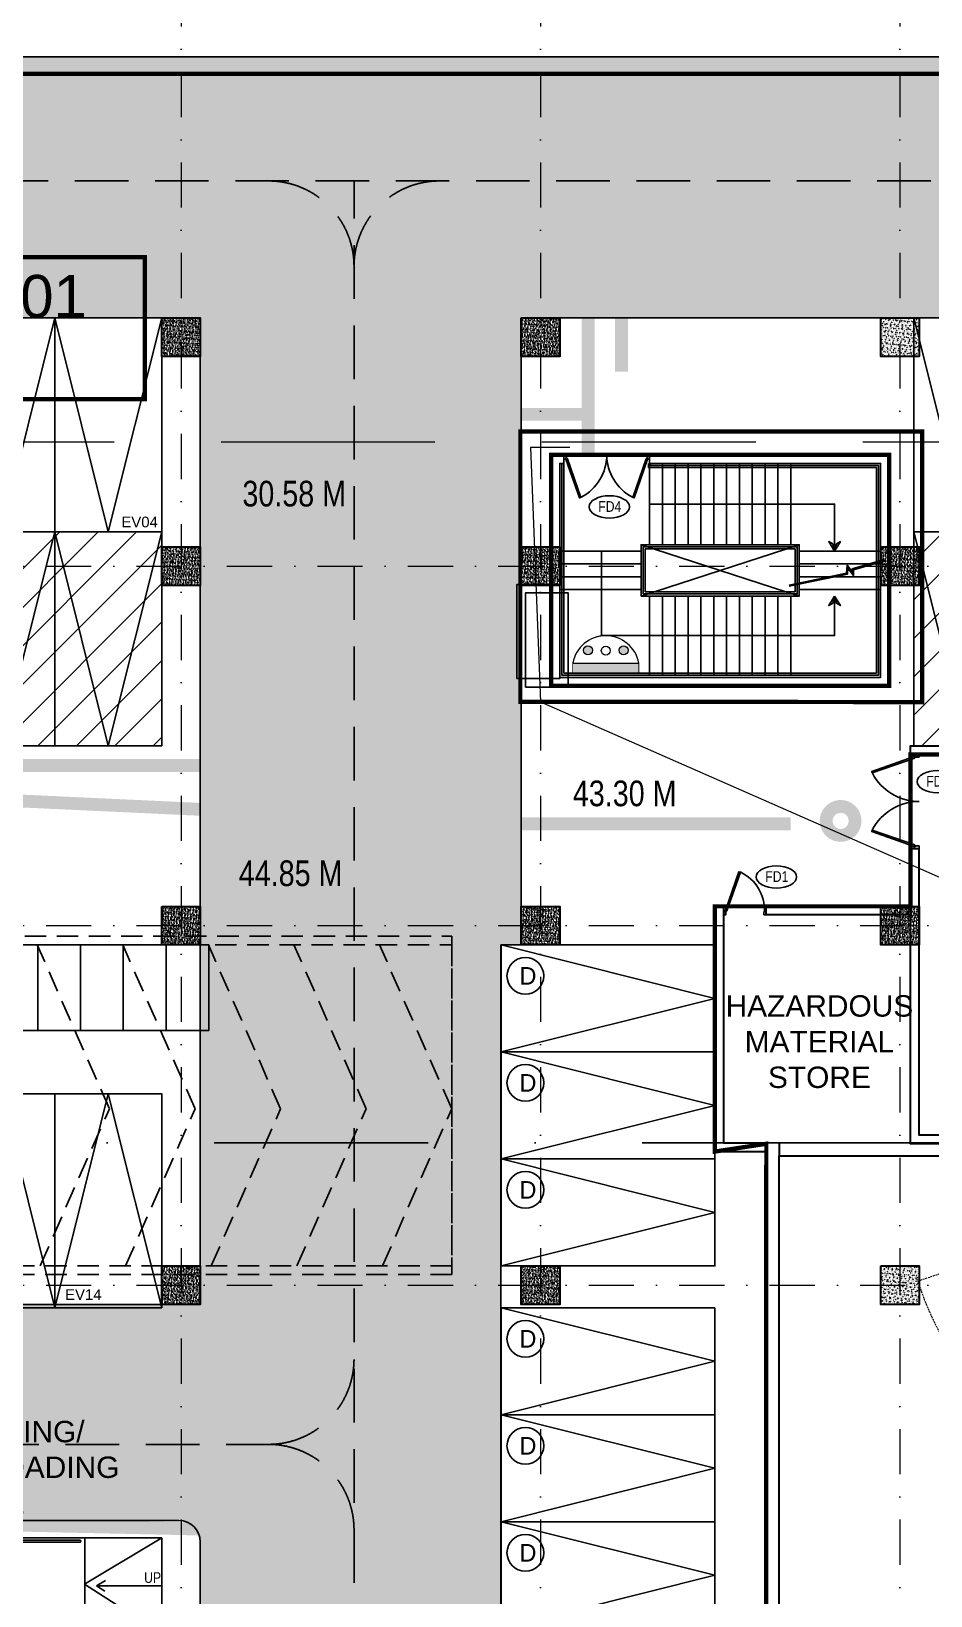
# Model space of a CAD drawing. Header units: millimetres. Extents: x 2509692 to 6766201, y 361130 to 898117.
# Drawn here: x 2599410 to 2620431, y 838738 to 875287 of the extents above; entities that cross this region are included whole.
import ezdxf
from ezdxf.enums import TextEntityAlignment as Align

# ---------------------------------------------------------------- set-up
doc = ezdxf.new("R2010")
doc.units = ezdxf.units.MM
doc.header["$LTSCALE"] = 100
for name, pattern in [('( Dashed )', [0.75, 0.5, -0.25]), ('( Hidden )', [0.375, 0.25, -0.125]), ('01.MAIN DRAWING_NW$0$(X-REF)S12-200-HIDDEN', [0.375, 0.25, -0.125]), ('01.NW_MACHINES$0$DASHED', [0.75, 0.5, -0.25]), ('AUDIT_I_191030115539-19', [0]), ('CONTINOUS', [0]), ('DASHDOT', [1, 0.5, -0.25, 0, -0.25]), ('DD Cargo Road$0$X-DIAL-Phase 3A-Master Airfield Layout_South & ECT$0$DASHDOT2', [12.7, 6.35, -3.175, 0, -3.175]), ('HIDDEN', [0.375, 0.25, -0.125]), ('PAMIR A_GROUND FLOOR GRID$0$( Dashed )', [0.75, 0.5, -0.25]), ('PAMIR A_GROUND FLOOR GRID$0$ACAD_ISO05W100', [33, 24, -3, 0, -3, 0, -3]), ('PAMIR A_GROUND FLOOR GRID$0$CMP LANDSUBDIVISION$0$ACAD_ISO12W100', [21, 12, -3, 0, -3, 0, -3]), ('PAMIR A_GROUND FLOOR GRID$0$DGN Style 4', [21.138408, 10.562602, -5.281301, 0.013203, -5.281301])]:
    doc.linetypes.add(name, pattern=pattern)
doc.layers.get('0').update_dxf_attribs({"color": 8})
for name, color, linetype in [('2 WHEELER PARKING', 8, 'AUDIT_I_191030115539-19'), ('4 WHEELER', 8, 'Continuous'), ('4 wheeler jockey', 8, 'Continuous'), ('4 WHEELER-RefEdit0', 8, 'Continuous'), ('A-DRIVEWAY ARROWS', 8, 'AUDIT_I_191030115539-19'), ('A-PARKING STACH-2', 8, 'Continuous'), ('A-Text', 8, 'Continuous'), ('A_CUTOUT', 8, 'Continuous'), ('A_DOORS', 8, 'Continuous'), ('A_EV', 8, 'AUDIT_I_191030115539-19'), ('A_PARKING TEXT', 8, 'Continuous'), ('A_RCC', 8, 'Continuous'), ('A_STAIRCASE', 8, 'Continuous'), ('A_STAIRCASE ARROW', 8, 'Continuous'), ('A_STAIRCASE DIM', 8, 'Continuous'), ('A_STAIRCASE RAILING', 8, 'Continuous'), ('A_STAIRCASE STEPS NOSING', 8, 'Continuous'), ('A_TEXT', 8, 'Continuous'), ('A_Travel length', 8, 'Continuous'), ('A_wall', 8, 'Continuous'), ('CAR', 8, 'Continuous'), ('D-TEXT', 8, 'Continuous'), ('DOUBLE  STACK', 8, 'Continuous'), ('DRIVEWAY', 8, 'HIDDEN'), ('DW-NO', 8, 'Continuous'), ('EV PARKING', 8, 'Continuous'), ('GLASS EDGE', 8, 'Continuous'), ('PAMIR A_GROUND FLOOR GRID$0$CMP LANDSUBDIVISION$0$MP-PROP-ASSET LINE', 8, 'PAMIR A_GROUND FLOOR GRID$0$CMP LANDSUBDIVISION$0$ACAD_ISO12W100'), ('PAMIR A_GROUND FLOOR GRID$0$Columns 8.4 x 8.4 MT. GRID', 8, 'Continuous'), ('RAMP', 8, 'Continuous'), ('SECTION LINES', 8, 'Continuous'), ('slope line', 8, 'Continuous'), ('STAIRCASE ARROW', 8, 'Continuous')]:
    doc.layers.add(name, color=color, linetype=linetype)
for name, color, linetype, lineweight in [('A-WALL', 8, 'Continuous', 30), ('AC-ZONING LINE', 8, 'Continuous', 15), ('CAMERA', 5, 'Continuous', 20), ('CAMERA RANGE', 2, '01.MAIN DRAWING_NW$0$(X-REF)S12-200-HIDDEN', 20), ('CLOUD REFERNCE', 8, 'Continuous', 0), ('HACTH', 8, 'Continuous', 5), ('PAMIR A_GROUND FLOOR GRID$0$A_GRID 8.4 x 8.4 MT.', 8, 'PAMIR A_GROUND FLOOR GRID$0$DGN Style 4', 0), ('PAMIR A_GROUND FLOOR GRID$0$CMP LANDSUBDIVISION$0$MP-BASEMENT LIN', 8, 'PAMIR A_GROUND FLOOR GRID$0$ACAD_ISO05W100', 20)]:
    doc.layers.add(name, color=color, linetype=linetype, lineweight=lineweight)
doc.styles.add('300', font='GOTHIC.TTF', dxfattribs={"width": 0.8, "height": 600})
doc.styles.add('Annotative', font='arial.ttf')
doc.styles.add('ARIAL', font='arial.ttf')
doc.styles.add('DIM_200', font='swissc.ttf', dxfattribs={"height": 400})
doc.styles.add('HVAC', font='arial.ttf', dxfattribs={"height": 1000})
doc.styles.add('SIMPLEX', font='')
doc.styles.add('X-REF_HVAC_Basement 02$0$X-REF_HVAC_Basement 02$0$acdim', font='romans.shx', dxfattribs={"height": 150})
doc.styles.get('SIMPLEX').set_extended_font_data('Humanst521 BT')
pattern_1 = [(0, (-3035710.2255, -862793.3746), (0, 6.985), [5.08, -1.905]), (90, (-3035710.2255, -862793.3746), (-6.985, 4e-16), [5.08, -1.905])]

# ---------------------------------------------------------------- blocks, each defined once
blk = doc.blocks.new('dfjydfy')
at = {"layer": 'RAMP', "color": 8, "linetype": '( Dashed )', "ltscale": 10}
for points in [[(2925743, 1470246), (2947722, 1470246), (2947722, 1462346), (2923774, 1462346)], [(2925693, 1470046), (2947722, 1470046), (2947722, 1462546), (2923824, 1462546)], [(2938100, 1462546), (2939722, 1466218), (2938033, 1470046)], [(2940100, 1462546), (2941722, 1466218), (2940033, 1470046)], [(2942100, 1462546), (2943722, 1466218), (2942033, 1470046)], [(2944100, 1462546), (2945722, 1466218), (2944033, 1470046)], [(2946100, 1462546), (2947722, 1466218), (2946033, 1470046)]]:
    blk.add_lwpolyline(points, dxfattribs=at)
blk = doc.blocks.new('ghkhgk')
at = {"layer": 'A-DRIVEWAY ARROWS', "linetype": '( Hidden )', "lineweight": -2, "ltscale": 50}
for p, q in [((3635930, 1820468), (3559463, 1820468)), ((3607453, 1757714), (3607453, 1820468)), ((3559463, 1790951), (3605453, 1790951))]:
    blk.add_line(p, q, dxfattribs=at)
for centre, start, end in [((3605453, 1818468), 0, 90), ((3609453, 1818468), 90, 180), ((3605453, 1792951), 270, 0), ((3605453, 1788951), 0, 90)]:
    blk.add_arc(centre, 2000, start, end, dxfattribs=at)
blk = doc.blocks.new('CAR PARKING 2500X5000')
at = {"layer": '4 WHEELER-RefEdit0', "linetype": 'ByBlock', "lineweight": -2, "ltscale": 0.5}
blk.add_lwpolyline([(-2500, 0), (0, 0), (0, -5000), (-2500, -5000)], close=True, dxfattribs=at)
blk.add_lwpolyline([(-2500, -5000), (-1250, 0), (0, -5000)], dxfattribs=at)
blk = doc.blocks.new('qdfesw')
at = {"layer": '4 wheeler jockey', "linetype": 'ByBlock', "lineweight": -2, "ltscale": 0.5}
blk.add_lwpolyline([(2705606, 1306842), (2708106, 1306842), (2708106, 1311842), (2705606, 1311842)], close=True, dxfattribs=at)
blk.add_lwpolyline([(2705606, 1311842), (2706856, 1306842), (2708106, 1311842)], dxfattribs=at)
blk = doc.blocks.new('JOCKEY PARK')
at = {"layer": 'A_STAIRCASE DIM', "transparency": 33554687}
h = blk.add_hatch(dxfattribs=at)
h.set_pattern_fill('ANSI31', color=8, scale=200)
h.set_pattern_definition([(45, (1000500, -500), (-449.0128, 449.0128), [])])
h.paths.add_polyline_path([(3526745, 803042), (3531888, 803042), (3531888, 787065), (3526745, 787065)])
h.paths.add_polyline_path([(3526888, 786165), (3531888, 786165), (3531888, 776165), (3526888, 776165)])
h.paths.add_polyline_path([(3526888, 775165), (3531883, 775165), (3531883, 755865), (3526888, 755865)])
h.paths.add_polyline_path([(3526888, 741565), (3531888, 741565), (3531888, 730665), (3526888, 730665)])
h.paths.add_polyline_path([(3526888, 724765), (3531888, 724765), (3531888, 702965), (3526888, 702965)])
h.paths.add_polyline_path([(3526888, 697065), (3531888, 697065), (3531888, 692065), (3526888, 692065)])
h.paths.add_polyline_path([(3565488, 766765), (3570488, 766765), (3570488, 759265), (3565488, 759265)])
h.paths.add_polyline_path([(3594211, 766765), (3599211, 766765), (3599211, 759265), (3594211, 759265)])
h.paths.add_polyline_path([(3632688, 811365), (3637688, 811365), (3637688, 750865), (3632688, 750865)])
h.paths.add_polyline_path([(3603738, 707470), (3619638, 707470), (3619638, 702470), (3603738, 702470)])
h.paths.add_polyline_path([(3632688, 739065), (3637688, 739065), (3637688, 700465), (3632688, 700465)])
h.paths.add_polyline_path([(3578660, 799643), (3586160, 799643), (3586160, 794643), (3578660, 794643)])
h.paths.add_polyline_path([(3565260, 803043), (3570260, 803043), (3570260, 795543), (3565260, 795543)])
h.paths.add_polyline_path([(3615888, 820665), (3615888, 821075)])
h.paths.add_polyline_path([(3561860, 863093), (3577760, 863093), (3577760, 858093), (3561860, 858093)])
h.paths.add_polyline_path([(3589560, 863093), (3594560, 863093), (3594560, 858093), (3589560, 858093)])
h.paths.add_polyline_path([(3595460, 863093), (3602960, 863093), (3602960, 858093), (3595460, 858093)])
h.paths.add_polyline_path([(3620538, 863093), (3636438, 863093), (3636438, 858093), (3620538, 858093)])
at = {"layer": '4 wheeler jockey', "xscale": -1}
for p in [(6306066, -448748), (6308566, -448748), (6328644, -448748)]:
    blk.add_blockref('qdfesw', p, dxfattribs=at)
blk = doc.blocks.new('A$C7f0d5cc6')
at = {"layer": 'SECTION LINES', "linetype": 'DASHDOT', "ltscale": 100}
blk.add_line((118839, -31378), (5450, -31378), dxfattribs=at)
blk = doc.blocks.new('2 WHEELER 1')
at = {"layer": '2 WHEELER PARKING', "linetype": 'ByBlock', "lineweight": -2, "ltscale": 0.5}
blk.add_lwpolyline([(-2000, 0), (0, 0), (0, -1000), (-2000, -1000)], close=True, dxfattribs=at)
blk = doc.blocks.new('staicases')
at = {"layer": 'CLOUD REFERNCE', "linetype": 'DASHDOT', "ltscale": 10, "const_width": 100}
blk.add_lwpolyline([(5686407, 582222), (5695800, 582222), (5695800, 575901), (5686407, 575910)], close=True, dxfattribs=at)
blk = doc.blocks.new('PAMIR A_GROUND FLOOR GRID$0$ASSET LINE')
at = {"layer": 'PAMIR A_GROUND FLOOR GRID$0$CMP LANDSUBDIVISION$0$MP-BASEMENT LIN', "color": 3, "linetype": 'PAMIR A_GROUND FLOOR GRID$0$( Dashed )', "ltscale": 100, "flags": 128}
for points in [[(5601412, 408058), (5601412, 591058), (5713543, 591058), (5713543, 408058)], [(5607412, 414058), (5607412, 582058), (5707543, 582058), (5707543, 414058)]]:
    blk.add_lwpolyline(points, close=True, dxfattribs=at)
blk = doc.blocks.new('PAMIR A_GROUND FLOOR GRID')
at = {"layer": 'PAMIR A_GROUND FLOOR GRID$0$A_GRID 8.4 x 8.4 MT.'}
for p, q in [((2602910.2, 882793.4), (2602910.2, 680593.4)), ((2611310.2, 882793.4), (2611310.2, 680593.4)), ((2619710.2, 882793.4), (2619710.2, 680593.4)), ((2515201.8, 862793.4), (2648618.7, 862793.4)), ((2515201.8, 854393.4), (2648618.7, 854393.4)), ((2515201.8, 845993.4), (2648618.7, 845993.4))]:
    blk.add_line(p, q, dxfattribs=at)
blk = doc.blocks.new('A$C5d815a77')
at = {"layer": 'PAMIR A_GROUND FLOOR GRID$0$A_GRID 8.4 x 8.4 MT.'}
blk.add_blockref('PAMIR A_GROUND FLOOR GRID', (0, 0), dxfattribs=at)
blk = doc.blocks.new('PAMIR A_GROUND FLOOR GRID$0$gfhjd')
at = {"layer": 'PAMIR A_GROUND FLOOR GRID$0$Columns 8.4 x 8.4 MT. GRID', "transparency": 33554505}
h = blk.add_hatch(dxfattribs=at)
h.set_pattern_fill('AR-CONC', color=8, scale=0.5)
h.set_pattern_definition([(50, (2668641.195, 1117441.09), (91.092334, -7.969543), [9.525, -104.775]), (355, (2668641.2, 1117441.09), (-17.62171, 95.52842), [7.62, -83.82029]), (100.451445, (2668648.79, 1117440.43), (73.470624, 87.558876), [8.095004, -89.04512]), (46.1842, (2668641.2, 1117466.49), (135.53952, -21.02116), [14.2875, -157.1625]), (96.63556, (2668652.49, 1117464.74), (118.70207, 123.71306), [12.14251, -133.5678]), (351.18415, (2668641.2, 1117466.49), (118.70207, 123.71306), [11.42998, -125.72987]), (21, (2668653.895, 1117460.14), (75.807196, -51.1326), [9.525, -104.775]), (326, (2668653.9, 1117460.14), (30.901014, 92.09398), [7.62, -83.82]), (71.451445, (2668660.21, 1117455.88), (106.70821, 40.961384), [8.095004, -89.04497]), (37.5, (2668641.195, 1117441.09), (1.544302, 42.2775194), [0, -82.804, 0, -85.09, 0, -84.1375]), (7.5, (2668641.195, 1117441.09), (33.409831, 50.090287), [0, -48.514, 0, -80.899, 0, -32.0675]), (327.5, (2668612.874, 1117441.09), (67.795298, -2.864372), [0, -31.75, 0, -99.06, 0, -131.445]), (317.5, (2668600.174, 1117441.09), (74.06459, 12.713246), [0, -41.275, 0, -65.786, 0, -93.345])])
h.paths.add_polyline_path([(2555360, 1057637), (2556260, 1057637), (2556260, 1056737), (2555361, 1056737)])
at = {"layer": 'PAMIR A_GROUND FLOOR GRID$0$Columns 8.4 x 8.4 MT. GRID', "lineweight": 30}
blk.add_lwpolyline([(2555361, 1057637), (2556260, 1057637), (2556260, 1056737), (2555361, 1056737)], close=True, dxfattribs=at)
blk = doc.blocks.new('A$C8c9960d7')
at = {"layer": 'PAMIR A_GROUND FLOOR GRID$0$Columns 8.4 x 8.4 MT. GRID'}
for p in [(47100, -189044), (55500, -189044), (63900, -189044), (47100, -194394), (55500, -194394), (63900, -194394), (47100, -202794), (55500, -202794), (63900, -202794), (47100, -211194), (55500, -211194), (63900, -211194)]:
    blk.add_blockref('PAMIR A_GROUND FLOOR GRID$0$gfhjd', p, dxfattribs=at)
blk = doc.blocks.new('fghjfghd')
at = {"layer": 'A_DOORS', "linetype": 'ByBlock', "ltscale": 0.03, "elevation": 0}
for points in [[(197276, 213393), (197276, 213280), (197327, 213280), (197327, 213317), (197339, 213317), (197339, 213393), (197276, 213393), (197339, 213393), (197339, 213317), (197327, 213317), (197327, 213280), (197362, 213292), (197709, 212298), (197674, 212286), (197327, 213280), (197674, 212286), (197718, 212302, 0.277757), (198376, 213393, -0.027092)], [(199476, 213393), (199476, 213280), (199426, 213280), (199426, 213317), (199413, 213317), (199413, 213393), (199476, 213393), (199413, 213393), (199413, 213317), (199426, 213317), (199426, 213280), (199390, 213292), (199043, 212298), (199079, 212286), (199426, 213280), (199079, 212286), (199034, 212302, -0.277757), (198376, 213393, 0.027092)]]:
    blk.add_lwpolyline(points, format="xyb", dxfattribs=at)
blk = doc.blocks.new('PAMIR A_2 m STAIRCASE DOOR')
at = {"layer": 'A_DOORS', "xscale": -0.9090907924646489, "yscale": 0.9090907924646489, "zscale": 0.9090907924646489, "rotation": 90}
blk.add_blockref('fghjfghd', (2771329, 1038335, 0), dxfattribs=at)
blk = doc.blocks.new('PAMIR A_BASEMENT STAIRCASE$0$A$Cb37e2a6e')
at = {"layer": 'A_STAIRCASE ARROW'}
for points in [[(0, 0), (169, 45), (222, 137), (0, 0)], [(0, 0), (169, -45), (222, -137), (0, 0)]]:
    blk.add_lwpolyline(points, dxfattribs=at)
blk = doc.blocks.new('ST-02 GROUND FLOOR_20250220')
at = {"layer": 'A_CUTOUT', "ltscale": 600}
for p, q in [((2613660, 861743), (2617360, 860543)), ((2613660, 860543), (2617360, 861743))]:
    blk.add_line(p, q, dxfattribs=at)
blk.add_lwpolyline([(2613660, 860543), (2617360, 860543), (2617360, 861743), (2613660, 861743)], close=True, dxfattribs=at)
at = {"layer": 'A_STAIRCASE ARROW'}
for points in [[(2613860, 862693), (2618185, 862693), (2618185, 861593)], [(2612735, 861593), (2612735, 859618), (2618185, 859618), (2618185, 860543)], [(2619348, 861369), (2618623, 861159), (2618627, 861023), (2618496, 861196), (2618487, 861057), (2617120, 860773)], [(2619348, 861395), (2618597, 861178), (2618600, 861101), (2618476, 861264), (2618463, 861077), (2617126, 860800)]]:
    blk.add_lwpolyline(points, dxfattribs=at)
at = {"layer": 'A_STAIRCASE RAILING'}
for points in [[(2613835, 863643), (2613835, 863543), (2619160, 863543), (2619160, 858743), (2611860, 858743), (2611860, 863643), (2611810, 863643)], [(2613885, 863643), (2613885, 863593), (2619210, 863593), (2619210, 858693), (2611810, 858693), (2611810, 863643)]]:
    blk.add_lwpolyline(points, dxfattribs=at)
for points in [[(2613710, 860593), (2617310, 860593), (2617310, 861693), (2613710, 861693)], [(2613760, 860643), (2617260, 860643), (2617260, 861643), (2613760, 861643)]]:
    blk.add_lwpolyline(points, close=True, dxfattribs=at)
at = {"layer": 'A_STAIRCASE STEPS NOSING', "ltscale": 1000}
for p, q in [((2613860, 861743), (2613860, 863643)), ((2614160, 861743), (2614160, 863643)), ((2614460, 861743), (2614460, 863643)), ((2614760, 861743), (2614760, 863643)), ((2615060, 861743), (2615060, 863643)), ((2615360, 861743), (2615360, 863643)), ((2615660, 861743), (2615660, 863643)), ((2615960, 861743), (2615960, 863643)), ((2616260, 861743), (2616260, 863643)), ((2616560, 861743), (2616560, 863643)), ((2616860, 861743), (2616860, 863643)), ((2617160, 861743), (2617160, 863643)), ((2613660, 861593), (2611760, 861593)), ((2617360, 861593), (2619260, 861593)), ((2613660, 861293), (2611760, 861293)), ((2617360, 861293), (2619260, 861293)), ((2613660, 860993), (2611760, 860993)), ((2617360, 860993), (2619260, 860993)), ((2613660, 860693), (2611760, 860693)), ((2613860, 860543), (2613860, 858693)), ((2614160, 860543), (2614160, 858693)), ((2614460, 860543), (2614460, 858693)), ((2614760, 860543), (2614760, 858693)), ((2615060, 860543), (2615060, 858693)), ((2615360, 860543), (2615360, 858693)), ((2615660, 860543), (2615660, 858693)), ((2615960, 860543), (2615960, 858693)), ((2616260, 860543), (2616260, 858693)), ((2616560, 860543), (2616560, 858693)), ((2616860, 860543), (2616860, 858693)), ((2617160, 860543), (2617160, 858693)), ((2617360, 860693), (2619260, 860693))]:
    blk.add_line(p, q, dxfattribs=at)
at = {"layer": 'A_wall'}
blk.add_lwpolyline([(2611560, 858443), (2619460, 858443), (2619460, 863843), (2613860, 863843), (2613860, 863643), (2619260, 863643), (2619260, 858643), (2611760, 858643), (2611760, 863643), (2611860, 863643), (2611860, 863843), (2611560, 863843)], close=True, dxfattribs=at)
at = {"layer": 'A_DOORS', "rotation": 270}
blk.add_blockref('PAMIR A_2 m STAIRCASE DOOR', (1754867, 3441179), dxfattribs=at)
at = {"layer": 'A_STAIRCASE ARROW', "ltscale": 0.001, "rotation": 90}
blk.add_blockref('PAMIR A_BASEMENT STAIRCASE$0$A$Cb37e2a6e', (2618185, 861593), dxfattribs=at)
at = {"layer": 'A_STAIRCASE ARROW', "ltscale": 0.001, "xscale": -1, "rotation": 90}
blk.add_blockref('PAMIR A_BASEMENT STAIRCASE$0$A$Cb37e2a6e', (2618185, 860543), dxfattribs=at)
blk = doc.blocks.new('_Open90')
at = {"color": 0, "linetype": 'ByBlock', "lineweight": -2}
for p, q in [((0, 0), (-0.001, 0)), ((-0.0005, 0.0005), (0, 0)), ((0, 0), (-0.0005, -0.0005))]:
    blk.add_line(p, q, dxfattribs=at)
blk = doc.blocks.new('WERGE')
at = {"layer": 'RAMP', "color": 8, "linetype": 'CONTINOUS', "ltscale": 0.5}
blk.add_lwpolyline([(2602461, 840090), (2600657, 839010), (2602461, 837844)], dxfattribs=at)
at = {"layer": 'RAMP', "color": 8, "linetype": 'CONTINOUS', "ltscale": 0.5, "elevation": 0}
blk.add_lwpolyline([(2602461, 837844), (2600661, 837844), (2600661, 840090), (2602461, 840090)], close=True, dxfattribs=at)
at = {"layer": 'slope line', "color": 40, "linetype": 'Continuous'}
for q in [(2601147, 839096), (2601131, 838841)]:
    blk.add_line((2600939, 838967, 0), q, dxfattribs=at)
at = {"layer": 'slope line', "color": 40, "linetype": 'Continuous', "elevation": 0}
blk.add_lwpolyline([(2600939, 838967), (2602461, 838967)], dxfattribs=at)
at = {"layer": 'slope line', "color": 40, "linetype": 'Continuous', "xscale": -300, "yscale": 300, "zscale": 300, "rotation": 6.955428649035866e-05}
blk.add_blockref('_Open90', (2600939, 838967, 0), dxfattribs=at)
at = {"layer": 'STAIRCASE ARROW', "insert": (2603297, 839287, 0), "char_height": 250, "width": 2101.44, "attachment_point": 3, "style": 'ARIAL'}
blk.add_mtext('\\pxqc;{\\fArial Narrow|b0|i0|c0|p34;UP}', dxfattribs=at)
blk = doc.blocks.new('A$C5E8B015E')
at = {"layer": 'A_wall'}
for p, q in [((14550, 2497, 0), (5850, 2497, 0)), ((5850, 2497), (5850, 250))]:
    blk.add_line(p, q, dxfattribs=at)
at = {"layer": 'A_wall', "color": 241, "elevation": 0}
for points in [[(5900, 248), (5900, 2445), (14435, 2445)], [(5950, 248), (5950, 2395), (14435, 2395)]]:
    blk.add_lwpolyline(points, dxfattribs=at)
at = {"layer": 'A_wall', "color": 241}
blk.add_arc((14435, 2420, 0), 25, 270, 90, dxfattribs=at)
at = {"layer": 'A_wall'}
blk.add_blockref('WERGE', (-2586111, -837593), dxfattribs=at)
at = {"layer": 'A_TEXT', "insert": (17756, 5230), "char_height": 500, "attachment_point": 3, "style": 'ARIAL'}
blk.add_mtext_dynamic_manual_height_columns('\\pxql;LOADING/\\PUNLOADING\\PZONE', width=6548.18, gutter_width=0, heights=[2599], dxfattribs=at)
blk = doc.blocks.new('A$C26C27EC8')
at = {"layer": 'A-WALL'}
blk.add_blockref('A$C5E8B015E', (0, 0), dxfattribs=at)
blk = doc.blocks.new('TAG_200')
at = {"layer": 'D-TEXT'}
blk.add_ellipse((-45, 350), major_axis=(-756, 0), ratio=0.550599, dxfattribs=at)
at = {"layer": 'D-TEXT', "style": 'DIM_200'}
blk.add_attdef('DW', text='', height=400, dxfattribs=at).set_placement((433, 366), align=Align.MIDDLE_CENTER)
blk = doc.blocks.new('fgngd')
at = {"layer": 'A_DOORS', "linetype": 'ByBlock', "ltscale": 0.03, "elevation": 0}
blk.add_lwpolyline([(190176, 215393), (190176, 215497), (190130, 215497), (190130, 215463), (190118, 215463), (190118, 215393), (190176, 215393), (190118, 215393), (190118, 215463), (190130, 215463), (190130, 215497), (190097, 215486), (189782, 216389), (189814, 216400), (190130, 215497), (189814, 216400), (189774, 216386, 0.303549), (189221, 215466, -0.027092)], format="xyb", dxfattribs=at)
blk.add_lwpolyline([(189176, 215497), (189176, 215393), (189233, 215393), (189233, 215463), (189221, 215463), (189221, 215497), (189176, 215497)], dxfattribs=at)
at = {"layer": 'A-Text', "linetype": 'Continuous', "ltscale": 100, "insert": (190137, 215404, 0), "char_height": 30, "width": 758.63, "attachment_point": 1, "rotation": 90, "style": 'Annotative'}
blk.add_mtext('1000', dxfattribs=at)
blk = doc.blocks.new('SEG')
at = {"layer": 'DRIVEWAY', "linetype": 'Continuous'}
for p, q in [((3053461, 874293), (3137076, 874293)), ((3103361, 868593), (3060461, 868593)), ((3103361, 845543), (3103361, 868593)), ((3110861, 868593), (3110861, 853943)), ((3137076, 868593), (3110861, 868593)), ((3110861, 853943), (3110388, 853943)), ((3110388, 853943), (3110388, 812443)), ((3103361, 845543), (3060461, 845543)), ((3060962, 840494), (3102861, 840494)), ((3103361, 811943), (3103361, 839994))]:
    blk.add_line(p, q, dxfattribs=at)
blk.add_arc((3102861, 839994), 500, 0, 90, dxfattribs=at)
blk = doc.blocks.new('A$C29A2079D')
at = {"layer": 'HACTH', "true_color": 0xf7f2ee, "transparency": 33554602}
h = blk.add_hatch(dxfattribs=at)
h.set_pattern_fill('ANGLE')
h.set_pattern_definition(pattern_1)
edge = h.paths.add_edge_path()
edge.add_line((74678, -8850), (75151, -8850))
edge.add_line((75151, -8850), (75151, 5800))
edge.add_line((75151, 5800), (101366, 5800))
edge.add_arc((101366, 6300), 500, 270, 360)
edge.add_line((101866, 6300), (101866, 11000))
edge.add_arc((101366, 11000), 500, 0, 90)
edge.add_line((101366, 11500), (17750, 11500))
edge.add_arc((17750, 11000), 500, 90, 180)
edge.add_line((17250, 11000), (17250, -8850))
edge.add_line((17250, -8850), (14228, -8850))
edge.add_arc((14228, -9350), 500, 89.9998, 180)
edge.add_line((13728, -9350), (13728, -15850))
edge.add_arc((14228, -15850), 500, 180, 270)
edge.add_line((14228, -16350), (17478, -16350))
edge.add_line((17478, -16350), (17478, -50929))
edge.add_line((17478, -50929), (7978, -50929))
edge.add_arc((7978, -50429), 500, 180, 270, ccw=False)
edge.add_line((7478, -50429), (7478, -42325))
edge.add_arc((6978, -42325), 500, 0, 90.0003)
edge.add_line((6978, -41825), (3586, -41825))
edge.add_arc((3586, -42325), 500, 90.0003, 180.0017)
edge.add_line((3086, -42325), (3086, -59251))
edge.add_line((3086, -59251), (1175, -59251))
edge.add_arc((1175, -59751), 500, 90.0125, 179.9888)
edge.add_line((675, -59751), (667, -103029))
edge.add_spline(control_points=[(667, -103029), (702, -103334), (770, -103917), (1633, -104788), (2901, -104986), (3058, -105753), (3088, -105901)], knot_values=[0, 0, 0, 0, 894.923904, 1708.274926, 3539.028112, 3976.033279, 3976.033279, 3976.033279, 3976.033279], degree=3, periodic=0)
edge.add_line((3088, -105901), (3084, -120205))
edge.add_spline(control_points=[(3084, -119850), (3085, -120025), (3090, -120889), (1674, -121331), (753, -122299), (701, -122943), (677, -123229)], knot_values=[0, 0, 0, 0, 503.03039, 2487.793322, 3539.319114, 4374.600504, 4374.600504, 4374.600504, 4374.600504], degree=3, periodic=0)
edge.add_line((677, -123229), (677, -170200))
edge.add_arc((1177, -170200), 500, 180, 270)
edge.add_line((1177, -170700), (7478, -170700))
edge.add_line((7478, -170700), (90978, -170700))
edge.add_arc((90978, -170200), 500, 270, 360.0004)
edge.add_line((91478, -170200), (91477, -121044))
edge.add_line((91477, -121044), (84677, -121044))
edge.add_line((84677, -121044), (84677, -137450))
edge.add_line((84677, -137450), (74678, -137450))
edge.add_line((74678, -137450), (74678, -111850))
edge.add_arc((75178, -111850), 500, 90, 180, ccw=False)
edge.add_line((75178, -111350), (91478, -111350))
edge.add_line((91478, -111350), (91477, -50850))
edge.add_line((91477, -50850), (75178, -50850))
edge.add_arc((75178, -50350), 500, 180, 270, ccw=False)
edge.add_line((74678, -50350), (74678, -8850))
h.paths.add_polyline_path([(24751, -22800, -0.414213), (25251, -22300), (67150, -22300, -0.414214), (67650, -22800), (67650, -50850), (24751, -50850)], flags=16)
h.paths.add_polyline_path([(16978, -58350, -0.414214), (17478, -58850), (17478, -103350, -0.414213), (16978, -103850), (7978, -103850, -0.414214), (7478, -103350), (7478, -58850, -0.414214), (7978, -58350)], flags=16)
h.paths.add_polyline_path([(24550, -57648), (67378, -57648, -0.414214), (67878, -58148), (67878, -67650), (51077, -67650), (51077, -95450), (41077, -95450), (41077, -67650), (24050, -67650), (24050, -58148, -0.414213)], flags=16)
h.paths.add_polyline_path([(24278, -75150), (34278, -75150), (34278, -100850), (57877, -100850), (57877, -75150), (67878, -75150), (67878, -103850, -0.414214), (65878, -105850), (26278, -105850, -0.414214), (24278, -103850)], flags=16)
h.paths.add_polyline_path([(24751, -17250), (24751, -16350), (25178, -16350), (25178, -8850), (24751, -8850), (24751, 5800), (67650, 5800), (67650, -17250)], flags=16)
h.paths.add_polyline_path([(74677, -58850, -0.414214), (75177, -58350), (84677, -58350), (84678, -103850), (75177, -103850, -0.414214), (74677, -103350)], flags=16)
h.paths.add_polyline_path([(17477, -111850), (17477, -164729, -0.414214), (16977, -165229), (7977, -165229, -0.414214), (7477, -164729), (7477, -111350), (16977, -111350, -0.414214)], flags=16)
h.paths.add_polyline_path([(67878, -111350), (67878, -119829), (67650, -119829), (67650, -139400, -0.414214), (67150, -139900), (25251, -139900, -0.414214), (24751, -139400), (24751, -111350)], flags=16)
h.paths.add_polyline_path([(84450, -144950), (84450, -164323, -0.414213), (83950, -164823), (67528, -164823), (67528, -164550), (41474, -164550), (41474, -164979), (24627, -164979), (24628, -153350), (25178, -153350), (25178, -145850), (24751, -145850), (24751, -144950)], flags=16)
at = {"layer": 'DRIVEWAY'}
blk.add_blockref('SEG', (-3035711, -862793), dxfattribs=at)
blk = doc.blocks.new('car 2500x500')
at = {"layer": 'CAR', "color": 0, "ltscale": 0.5}
blk.add_lwpolyline([(0, 0), (2500, 0), (2500, 5000), (0, 5000)], close=True, dxfattribs=at)
blk.add_lwpolyline([(0, 5000), (1250, 0), (2500, 5000)], dxfattribs=at)
blk = doc.blocks.new('A$C327A4368')
at = {"layer": 'CAR', "color": 156, "true_color": 0x003b75}
for p in [(53350, 76400), (55850, 76400), (75927, 76400)]:
    blk.add_blockref('car 2500x500', p, dxfattribs=at)
at = {"layer": 'CAR', "color": 156, "true_color": 0x003b75, "xscale": -1, "rotation": 180}
for p in [(53350, 63271), (55850, 63271)]:
    blk.add_blockref('car 2500x500', p, dxfattribs=at)
at = {"layer": 'A_EV', "ltscale": 0.5, "char_height": 250, "width": 2734, "attachment_point": 1, "style": 'SIMPLEX'}
for s, insert in [('{\\fArial|b0|i0|c0|p34;EV04}', (57404, 76755)), ('{\\fArial|b0|i0|c0|p34;EV14}', (56089, 58705))]:
    blk.add_mtext(s, dxfattribs=dict(at, insert=insert))
blk = doc.blocks.new('frfrfr')
at = {"layer": 'A-PARKING STACH-2'}
blk.add_circle((0, 0), 314, dxfattribs=at)
at = {"layer": 'A_PARKING TEXT', "insert": (-101, 150), "char_height": 300, "width": 4300.79, "attachment_point": 1, "style": 'X-REF_HVAC_Basement 02$0$X-REF_HVAC_Basement 02$0$acdim'}
blk.add_mtext('{\\fcentury gothic|b0|i0|c0|p34;D}', dxfattribs=at)
blk = doc.blocks.new('A$C555C795E')
at = {"layer": 'A-PARKING STACH-2', "color": 3, "xscale": 1.369400645261373, "yscale": 1.369400645261373, "zscale": 1.369400645261373}
for p in [(75247, -9574), (75247, -12074), (75247, -14574), (75247, -18053), (75247, -20553), (75247, -23053)]:
    blk.add_blockref('frfrfr', p, dxfattribs=at)
blk = doc.blocks.new('A$C72A00BA6')
at = {"layer": 'HACTH', "true_color": 0xf7f2ee, "transparency": 33554602}
h = blk.add_hatch(dxfattribs=at)
h.set_pattern_fill('ANGLE')
h.set_pattern_definition(pattern_1)
edge = h.paths.add_edge_path()
edge.add_line((74678, -8850), (75151, -8850))
edge.add_line((75151, -8850), (75151, 5800))
edge.add_line((75151, 5800), (101366, 5800))
edge.add_arc((101366, 6300), 500, 270, 360)
edge.add_line((101866, 6300), (101866, 11000))
edge.add_arc((101366, 11000), 500, 0, 90)
edge.add_line((101366, 11500), (17750, 11500))
edge.add_arc((17750, 11000), 500, 90, 180)
edge.add_line((17250, 11000), (17250, -8850))
edge.add_line((17250, -8850), (14228, -8850))
edge.add_arc((14228, -9350), 500, 89.9998, 180)
edge.add_line((13728, -9350), (13728, -15850))
edge.add_arc((14228, -15850), 500, 180, 270)
edge.add_line((14228, -16350), (17478, -16350))
edge.add_line((17478, -16350), (17478, -50929))
edge.add_line((17478, -50929), (7978, -50929))
edge.add_arc((7978, -50429), 500, 180, 270, ccw=False)
edge.add_line((7478, -50429), (7478, -42325))
edge.add_arc((6978, -42325), 500, 0, 90.0003)
edge.add_line((6978, -41825), (3586, -41825))
edge.add_arc((3586, -42325), 500, 90.0003, 180.0017)
edge.add_line((3086, -42325), (3086, -59251))
edge.add_line((3086, -59251), (1175, -59251))
edge.add_arc((1175, -59751), 500, 90.0125, 179.9888)
edge.add_line((675, -59751), (667, -103029))
edge.add_spline(control_points=[(667, -103029), (702, -103334), (770, -103917), (1633, -104788), (2901, -104986), (3058, -105753), (3088, -105901)], knot_values=[0, 0, 0, 0, 894.923904, 1708.274926, 3539.028112, 3976.033279, 3976.033279, 3976.033279, 3976.033279], degree=3, periodic=0)
edge.add_line((3088, -105901), (3084, -120205))
edge.add_spline(control_points=[(3084, -119850), (3085, -120025), (3090, -120889), (1674, -121331), (753, -122299), (701, -122943), (677, -123229)], knot_values=[0, 0, 0, 0, 503.03039, 2487.793322, 3539.319114, 4374.600504, 4374.600504, 4374.600504, 4374.600504], degree=3, periodic=0)
edge.add_line((677, -123229), (677, -170200))
edge.add_arc((1177, -170200), 500, 180, 270)
edge.add_line((1177, -170700), (7478, -170700))
edge.add_line((7478, -170700), (90978, -170700))
edge.add_arc((90978, -170200), 500, 270, 360.0004)
edge.add_line((91478, -170200), (91477, -121044))
edge.add_line((91477, -121044), (84677, -121044))
edge.add_line((84677, -121044), (84677, -137450))
edge.add_line((84677, -137450), (74678, -137450))
edge.add_line((74678, -137450), (74678, -111850))
edge.add_arc((75178, -111850), 500, 90, 180, ccw=False)
edge.add_line((75178, -111350), (91478, -111350))
edge.add_line((91478, -111350), (91477, -50850))
edge.add_line((91477, -50850), (75178, -50850))
edge.add_arc((75178, -50350), 500, 180, 270, ccw=False)
edge.add_line((74678, -50350), (74678, -8850))
h.paths.add_polyline_path([(24751, -22800, -0.414213), (25251, -22300), (67150, -22300, -0.414214), (67650, -22800), (67650, -50850), (24751, -50850)], flags=16)
h.paths.add_polyline_path([(16978, -58350, -0.414214), (17478, -58850), (17478, -103350, -0.414213), (16978, -103850), (7978, -103850, -0.414214), (7478, -103350), (7478, -58850, -0.414214), (7978, -58350)], flags=16)
h.paths.add_polyline_path([(24550, -57648), (67378, -57648, -0.414214), (67878, -58148), (67878, -67650), (51077, -67650), (51077, -95450), (41077, -95450), (41077, -67650), (24050, -67650), (24050, -58148, -0.414213)], flags=16)
h.paths.add_polyline_path([(24278, -75150), (34278, -75150), (34278, -100850), (57877, -100850), (57877, -75150), (67878, -75150), (67878, -103850, -0.414214), (65878, -105850), (26278, -105850, -0.414214), (24278, -103850)], flags=16)
h.paths.add_polyline_path([(24751, -17250), (24751, -16350), (25178, -16350), (25178, -8850), (24751, -8850), (24751, 5800), (67650, 5800), (67650, -17250)], flags=16)
h.paths.add_polyline_path([(74677, -58850, -0.414214), (75177, -58350), (84677, -58350), (84678, -103850), (75177, -103850, -0.414214), (74677, -103350)], flags=16)
h.paths.add_polyline_path([(17477, -111850), (17477, -164729, -0.414214), (16977, -165229), (7977, -165229, -0.414214), (7477, -164729), (7477, -111350), (16977, -111350, -0.414214)], flags=16)
h.paths.add_polyline_path([(67878, -111350), (67878, -119829), (67650, -119829), (67650, -139400, -0.414214), (67150, -139900), (25251, -139900, -0.414214), (24751, -139400), (24751, -111350)], flags=16)
h.paths.add_polyline_path([(84450, -144950), (84450, -164323, -0.414213), (83950, -164823), (67528, -164823), (67528, -164550), (41474, -164550), (41474, -164979), (24627, -164979), (24628, -153350), (25178, -153350), (25178, -145850), (24751, -145850), (24751, -144950)], flags=16)
at = {"layer": 'DRIVEWAY'}
blk.add_blockref('SEG', (-3035711, -862793), dxfattribs=at)
blk = doc.blocks.new('CUTOUTS CEILING')
at = {"layer": 'A_CUTOUT'}
for points in [[(2380760, 860165), (2381760, 860165), (2381760, 862365), (2380760, 862365)], [(2380960, 859965), (2381960, 859965), (2381960, 862165), (2380960, 862165)]]:
    blk.add_lwpolyline(points, close=True, dxfattribs=at)
blk = doc.blocks.new('dome')
at = {"layer": 'CAMERA'}
blk.add_line((1286, 2299), (1286, -2299), dxfattribs=at)
blk.add_line((1286, 2299), (1286, -2299), dxfattribs=at)
at = {"layer": 'CAMERA', "const_width": 61.2}
blk.add_lwpolyline([(0, 2299), (1286, 2299), (1286, -2299), (0, -2299)], close=True, dxfattribs=at)
blk.add_lwpolyline([(0, 2299), (1286, 2299), (1286, -2299), (0, -2299)], close=True, dxfattribs=at)
at = {"layer": 'CAMERA', "ltscale": 100, "const_width": 61.2}
blk.add_lwpolyline([(1286, 2299, -0.8268059), (1286, -2299)], format="xyb", dxfattribs=at)
at = {"layer": 'CAMERA'}
blk.add_circle((2174, 1239), 308, dxfattribs=at)
blk.add_circle((2174, 1239), 308, dxfattribs=at)
blk.add_arc((846, 0), 2341, 280.83171, 79.16829, dxfattribs=at)
blk.add_arc((846, 0), 2341, 280.83171, 79.16829, dxfattribs=at)
at = {"layer": 'CAMERA RANGE'}
blk.add_line((1281, -3), (45184, -3), dxfattribs=at)
at = {"layer": 'CAMERA RANGE', "linetype": '01.NW_MACHINES$0$DASHED', "ltscale": 5}
blk.add_lwpolyline([(1281, -3), (39261, 21604, -0.274115), (39261, -21610)], format="xyb", close=True, dxfattribs=at)
blk = doc.blocks.new('C-STAIR')
at = {"layer": 'CAMERA', "ltscale": 100, "transparency": 33554534}
h = blk.add_hatch(color=3, dxfattribs=at)
h.dxf.hatch_style = 1
h.paths.add_polyline_path([(773, 0), (773, -230), (-773, -230), (-773, 0)])
h = blk.add_hatch(color=3, dxfattribs=at)
h.dxf.hatch_style = 1
edge = h.paths.add_edge_path()
edge.add_arc((416, -528), 104, 0, 360)
edge = h.paths.add_edge_path()
edge.add_arc((-416, -528), 104, 0, 360)
at = {"layer": 'CAMERA', "color": 3, "ltscale": 100}
blk.add_line((773, -230), (-773, -230), dxfattribs=at)
blk.add_line((773, -230), (-773, -230), dxfattribs=at)
at = {"layer": 'CAMERA', "color": 3, "ltscale": 100, "const_width": 20.6}
blk.add_lwpolyline([(773, 0), (773, -230), (-773, -230), (-773, 0)], close=True, dxfattribs=at)
blk.add_lwpolyline([(773, 0), (773, -230), (-773, -230), (-773, 0)], close=True, dxfattribs=at)
blk.add_lwpolyline([(773, -230, -0.826806), (-773, -230)], format="xyb", dxfattribs=at)
at = {"layer": 'CAMERA', "color": 3, "ltscale": 100}
for centre in [(-416, -528), (0, -520), (416, -528), (416, -528)]:
    blk.add_circle(centre, 104, dxfattribs=at)
blk.add_arc((0, -82), 787, 190.8317, 349.1683, dxfattribs=at)
blk.add_arc((0, -82), 787, 190.8317, 349.1683, dxfattribs=at)

msp = doc.modelspace()

# ---------------------------------------------------------------- hatches: boundary and pattern name
at = {"transparency": 33554687}
h = msp.add_hatch(color=9, dxfattribs=at)
h.dxf.hatch_style = 1
h.paths.add_polyline_path([(2526244.6246, 874293.3746), (2637575.8264, 874293.3746), (2637575.8264, 692093.3746), (2526244.6246, 692093.3746)], flags=16)
h.paths.add_polyline_path([(2525844.6246, 874693.3746), (2637975.8264, 874693.3746), (2637975.8264, 691693.3746), (2525844.6246, 691693.3746)])

# ---------------------------------------------------------------- linework, layer by layer
at = {"layer": 'A-WALL'}
for p, q in [((2620160.2256, 858393.3746), (2619960.2256, 858393.3746)), ((2619960.2256, 856193.3746, 0), (2620160.2256, 856193.3746)), ((2615387.9457, 854843.3745), (2615388.0114, 849115.3206)), ((2615587.9457, 854843.3745), (2615387.9457, 854843.3745)), ((2615587.9457, 854843.3745), (2615588.0114, 849315.3206)), ((2619960.2256, 854843.3745), (2616587.9483, 854843.3745)), ((2616587.9483, 854643.3745), (2616587.9483, 854843.3745)), ((2619960.2256, 854643.3745), (2616587.9483, 854643.3745)), ((2615388.015, 849115.3206), (2616587.9218, 849115.3206)), ((2615588.0114, 849315.3206), (2616587.9218, 849315.3206))]:
    msp.add_line(p, q, dxfattribs=at)
for points in [[(2619960.2256, 858393.3746), (2619960.2256, 858593.3746), (2637575.8264, 858593.3746), (2637575.8262, 849297.6743), (2619960.2254, 849297.6743), (2619960.2256, 856193.3746)], [(2620160.2256, 858393.3746), (2637375.8264, 858393.3746), (2637375.8264, 849497.6187), (2620160.2256, 849497.6187), (2620160.2256, 856193.3746)], [(2616587.9218, 849115.3206), (2616587.9218, 826192.3914), (2616887.9218, 826192.3914)], [(2616887.7566, 826491.3822), (2616887.9218, 849012.8799)]]:
    msp.add_lwpolyline(points, dxfattribs=at)
msp.add_lwpolyline([(2627537.9455, 849015.3206), (2627537.9455, 849315.3206), (2616887.9218, 849312.8799), (2616887.9218, 849012.8799)], close=True, dxfattribs=at)
at = {"layer": 'A_RCC'}
for points in [[(2525844.6246, 874693.3746), (2637975.8264, 874693.3746), (2637975.8264, 691693.3746), (2525844.6246, 691693.3746)], [(2526244.6246, 874293.3746), (2637575.8264, 874293.3746), (2637575.8264, 692093.3746), (2526244.6246, 692093.3746)]]:
    msp.add_lwpolyline(points, close=True, dxfattribs=at)
at = {"layer": 'A_Travel length', "linetype": 'DD Cargo Road$0$X-DIAL-Phase 3A-Master Airfield Layout_South & ECT$0$DASHDOT2', "const_width": 300}
for points in [[(2571491.2245, 873038.0089), (2575914.826, 869125.602), (2613202.9267, 869125.602), (2613202.9267, 867332.0944)], [(2634819.6465, 873145.1546), (2612423.7351, 873145.1546), (2612423.7351, 865342.1981)], [(2590091.0326, 858134.406), (2603780.4337, 858134.406), (2603780.4337, 866339.8863), (2612474.7286, 866339.8863)], [(2594594.4376, 857517.7496), (2603777.1058, 857090.1949), (2604028.0355, 822825.6032), (2602629.2727, 822825.6032)], [(2617155.1525, 856770.6309), (2610677.164, 856770.6309), (2604805.365, 822996.414), (2602265.3184, 822861.2522)], [(2581230.1319, 844455.4581), (2585115.1613, 840686.6739), (2603621.8969, 840290.4881), (2603621.8969, 823352.9657), (2602675.1743, 823365.0656)]]:
    msp.add_lwpolyline(points, dxfattribs=at)
msp.add_lwpolyline([(2617987.1827, 856839.5632, 1), (2618662.1827, 856839.5632, 1)], format="xyb", close=True, dxfattribs=at)
at = {"layer": 'AC-ZONING LINE', "color": 30, "const_width": 100}
msp.add_lwpolyline([(2616585.4907, 826192.5586), (2616588.2944, 849296.3789), (2615388.3875, 849115.3222), (2615388.3183, 854843.3762), (2619960.5981, 854843.3762), (2619960.5981, 858393.3765), (2637576.1989, 858393.3762), (2637576.199, 874293.3762), (2618095.5443, 874293.3762), (2618095.5443, 874293.3762), (2618095.5443, 874293.3762), (2577710.4313, 874293.3762), (2577710.4312, 868593.3809), (2586560.5982, 868593.3809), (2586560.5982, 861777.9128), (2588759.5436, 861777.9128), (2588759.5436, 853943.3762), (2586701.9366, 853943.3762), (2586110.4535, 853943.3778), (2586110.742, 846241.1526), (2560272.8537, 846245.5998), (2560273.1415, 837675.5575)], dxfattribs=at)
for points in [[(2594300.9247, 870008.6546), (2602061.8065, 870008.6546), (2602061.8065, 866692.6761), (2594300.9247, 866692.6761)], [(2618095.5443, 865393.3762), (2619460.5981, 865393.3762), (2619460.5981, 859993.3762), (2611560.5986, 859993.3762), (2611560.6006, 865393.3764), (2618002.4306, 865393.3764)]]:
    msp.add_lwpolyline(points, close=True, dxfattribs=at)
at = {"layer": 'AC-ZONING LINE', "color": 2}
msp.add_lwpolyline([(2611993.9599, 865562.5799), (2611074.0538, 865562.5799), (2611310.5981, 859624.33), (2634353.0882, 849497.6203), (2634353.0882, 837593.3762)], dxfattribs=at)

# ---------------------------------------------------------------- block references
for name, p in [('A$C5d815a77', (0, 0)), ('A$C7f0d5cc6', (2519844.6246, 880693.3746)), ('A$C8c9960d7', (0, 0))]:
    msp.add_blockref(name, p)
at = {"layer": '2 WHEELER PARKING', "color": 8, "linetype": 'ByBlock', "lineweight": -2, "xscale": -1, "rotation": 90}
for p in [(2598560.2255, 851943.3746), (2599560.2255, 851943.3746), (2600560.2255, 851943.3746), (2601560.2255, 851943.3746), (2602560.2255, 851943.3746)]:
    msp.add_blockref('2 WHEELER 1', p, dxfattribs=at)
at = {"layer": '4 WHEELER', "color": 8, "linetype": 'ByBlock', "lineweight": -2, "rotation": 270}
for p in [(2615387.9457, 851443.3745), (2615387.9457, 848943.3745), (2615387.9457, 846443.3745), (2615387.9457, 842964.7163), (2615387.9457, 840464.7163), (2615387.9457, 837964.7163)]:
    msp.add_blockref('CAR PARKING 2500X5000', p, dxfattribs=at)
at = {"layer": 'A-DRIVEWAY ARROWS'}
msp.add_blockref('ghkhgk', (-1000500, -948677.0998), dxfattribs=at)
at = {"layer": 'A-WALL'}
msp.add_blockref('JOCKEY PARK', (-1000500, 500), dxfattribs=at)
at = {"layer": 'A_DOORS', "xscale": -1, "rotation": 270}
msp.add_blockref('fghjfghd', (2406766.7542, 658917.1967, -0.0008), dxfattribs=at)
at = {"layer": 'A_DOORS', "xscale": -1}
msp.add_blockref('fgngd', (2805763.4606, 639253.1797, -0.0008), dxfattribs=at)
at = {"layer": 'A_STAIRCASE'}
msp.add_blockref('ST-02 GROUND FLOOR_20250220', (0, 1549.9699), dxfattribs=at)
at = {"layer": 'A_STAIRCASE DIM'}
msp.add_blockref('A$C26C27EC8', (2586110.2255, 837593.3746), dxfattribs=at)
at = {"layer": 'A_wall'}
msp.add_blockref('staicases', (-3075567.3888, 283714.4666), dxfattribs=at)
at = {"layer": 'DOUBLE  STACK', "color": 2}
msp.add_blockref('A$C555C795E', (2535710.5981, 862793.3762), dxfattribs=at)
at = {"layer": 'DRIVEWAY', "color": 2}
msp.add_blockref('A$C29A2079D', (2535710.5981, 862793.3762), dxfattribs=at)
at = {"layer": 'DW-NO'}
ref = msp.add_blockref('TAG_200', (2612891.7039, 863957.2152), dxfattribs=dict(at, xscale=-0.625, yscale=0.625, zscale=0.625))
ref.add_attrib('DW', 'FD4', dxfattribs={"layer": 'D-TEXT', "height": 250, "style": 'DIM_200'}).set_placement((2612930.0156, 864185.0784), align=Align.MIDDLE_CENTER)
ref = msp.add_blockref('TAG_200', (2620557.1415, 857539.2208), dxfattribs=dict(at, xscale=-0.625, yscale=0.625, zscale=0.625))
ref.add_attrib('DW', 'FD9', dxfattribs={"layer": 'D-TEXT', "height": 250, "style": 'DIM_200'}).set_placement((2620595.4532, 857767.084), align=Align.MIDDLE_CENTER)
ref = msp.add_blockref('TAG_200', (2616795.7236, 855311.9695), dxfattribs=dict(at, xscale=-0.625, yscale=0.625, zscale=0.625))
ref.add_attrib('DW', 'FD1', dxfattribs={"layer": 'D-TEXT', "height": 250, "style": 'DIM_200'}).set_placement((2616834.0353, 855539.8327), align=Align.MIDDLE_CENTER)
at = {"layer": 'EV PARKING'}
msp.add_blockref('A$C327A4368', (2544110.5981, 787193.3763), dxfattribs=at)
at = {"layer": 'GLASS EDGE'}
msp.add_blockref('A$C72A00BA6', (2535710.5981, 862793.3762), dxfattribs=at)
at = {"layer": 'PAMIR A_GROUND FLOOR GRID$0$CMP LANDSUBDIVISION$0$MP-PROP-ASSET LINE'}
msp.add_blockref('PAMIR A_GROUND FLOOR GRID$0$ASSET LINE', (-3075567.3888, 283635.8083), dxfattribs=at)
at = {"layer": 'RAMP'}
msp.add_blockref('dfjydfy', (-338484.5373, -616102.9608), dxfattribs=at)

# ---------------------------------------------------------------- texts
at = {"layer": 'A_TEXT', "insert": (2620555.714, 852766.9954), "char_height": 500, "attachment_point": 3, "style": 'ARIAL'}
msp.add_mtext_dynamic_manual_height_columns('\\pxqc;HAZARDOUS\\PMATERIAL\\PSTORE ', width=5452.517729, gutter_width=0, heights=[7217.3543], dxfattribs=at)
at = {"layer": 'A_Travel length', "color": 1, "linetype": 'Continuous', "ltscale": 0.5, "true_color": 0xff0f0f, "char_height": 600, "width": 3946.271793, "attachment_point": 1, "style": '300'}
for s, insert in [('{\\fArial|b0|i0|c0|p34;30.58 M}', (2604344.1618, 864785.4442)), ('{\\fArial|b0|i0|c0|p34;43.30 M}', (2612067.2959, 857782.7151)), ('{\\fArial|b0|i0|c0|p34;44.85 M}', (2604260.6477, 855915.8815))]:
    msp.add_mtext(s, dxfattribs=dict(at, insert=insert))
at = {"layer": 'AC-ZONING LINE', "color": 30, "style": 'HVAC'}
msp.add_text('ZONE-01', height=1000, dxfattribs=at).set_placement((2597758.7283, 868594.1335), align=Align.CENTER)

# ---------------------------------------------------------------- next in the draw order: block references
at = {"layer": 'A_CUTOUT', "color": 2}
msp.add_blockref('CUTOUTS CEILING', (230000, 0), dxfattribs=at)

# ---------------------------------------------------------------- next in the draw order: block references
at = {"layer": 'CAMERA', "color": 241, "true_color": 0xf7abae, "rotation": 180}
msp.add_blockref('C-STAIR', (2612836.7351, 860297.0013), dxfattribs=at)
at = {"layer": 'CAMERA', "xscale": 0.168, "yscale": 0.168, "zscale": 0.168}
for p, rotation in [((2627227.3567, 848600.0356), 228.3076498116556), ((2602893.2604, 833860.5239), 159.5525645363691)]:
    msp.add_blockref('dome', p, dxfattribs=dict(at, rotation=rotation))

doc.saveas('drawing.dxf')
